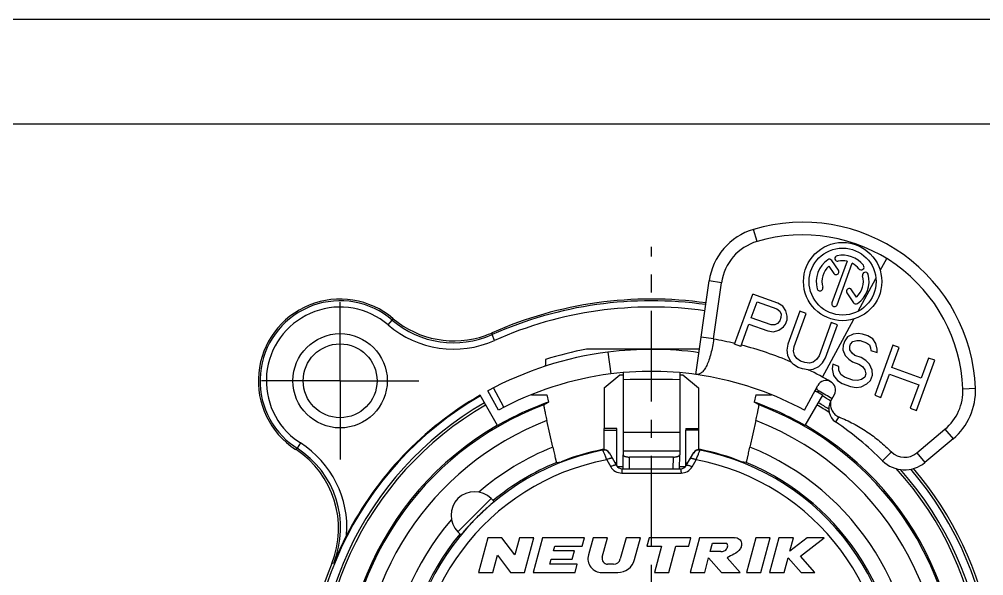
# Model space of a CAD drawing. Header units: millimetres. Extents: x 0 to 420, y -2 to 297.
# Drawn here: x 281.8 to 373.9, y 243.9 to 297 of the extents above; entities that cross this region are included whole.
import ezdxf

# ---------------------------------------------------------------- set-up
doc = ezdxf.new("R2010")
doc.units = ezdxf.units.MM
doc.header["$LTSCALE"] = 23.1
doc.linetypes.add('CENTER', pattern=[0.6, 0.375, -0.075, 0.075, -0.075])
doc.layers.get('0').update_dxf_attribs({"linetype": 'CONTINUOUS'})
for name, color, linetype in [('AUSFORMSCHRAEGEN', 7, 'CONTINUOUS'), ('BEZUGSACHSEN', 7, 'CONTINUOUS'), ('DEFAULT_1', 7, 'CENTER'), ('RUNDUNGEN', 7, 'CONTINUOUS')]:
    doc.layers.add(name, color=color, linetype=linetype)

msp = doc.modelspace()

# ---------------------------------------------------------------- linework, layer by layer
at = {"color": 7, "linetype": 'CONTINUOUS'}
for p, q in [((0, 297), (420, 297)), ((410, 287), (12.5, 287)), ((346.40805, 263.09279), (347.66182, 272.02405)), ((348.09686, 266.49102), (348.85016, 271.85723)), ((359.25936, 260.5217), (359.61951, 261.18501)), ((338.85415, 257.94941), (337.65415, 257.94941)), ((337.65415, 257.76818), (337.65415, 257.9494)), ((345.45415, 257.94941), (346.65415, 257.94941)), ((346.65415, 257.9494), (346.65415, 257.76818)), ((367.48053, 255.60777), (370.16818, 257.86297)), ((370.93952, 256.94372), (368.25188, 254.68851)), ((339.45876, 254.09029), (339.45415, 255.43307)), ((344.84954, 254.09029), (344.85415, 255.43307)), ((326.54535, 247.51593), (325.65415, 244.18992)), ((327.87575, 247.51593), (326.54535, 247.51593)), ((329.12361, 245.86477), (327.87575, 247.51593)), ((329.56604, 247.51593), (329.12361, 245.86477)), ((330.94337, 247.51593), (329.56604, 247.51593)), ((330.05217, 244.18992), (330.94337, 247.51593)), ((331.76978, 247.51593), (330.87857, 244.18992)), ((335.76099, 247.51593), (331.76978, 247.51593)), ((332.8084, 246.25186), (332.93322, 246.71768)), ((332.93322, 246.71768), (335.5471, 246.71768)), ((335.5471, 246.71768), (335.76099, 247.51593)), ((336.58739, 247.51593), (336.14493, 245.86466)), ((337.96472, 247.51593), (336.58739, 247.51593)), ((337.46691, 245.65806), (337.96472, 247.51593)), ((339.73343, 247.51593), (339.18822, 245.48119)), ((341.11076, 247.51593), (339.73343, 247.51593)), ((340.54983, 245.42251), (341.11076, 247.51593)), ((341.93716, 247.51593), (341.72327, 246.71768)), ((341.72327, 246.71768), (343.1202, 246.71768)), ((345.92837, 247.51593), (341.93716, 247.51593)), ((343.1202, 246.71768), (342.44289, 244.18992)), ((343.82022, 244.18992), (344.49753, 246.71768)), ((344.49753, 246.71768), (345.71449, 246.71768)), ((345.71449, 246.71768), (345.92837, 247.51593)), ((346.75478, 247.51593), (345.86357, 244.18992)), ((350.08078, 247.51593), (346.75478, 247.51593)), ((347.77563, 246.18552), (347.98952, 246.98377)), ((347.98952, 246.98377), (349.31992, 246.98377)), ((352.1266, 247.51593), (351.2354, 244.18992)), ((353.50393, 247.51593), (352.1266, 247.51593)), ((352.61273, 244.18992), (353.50393, 247.51593)), ((354.33033, 247.51593), (353.43913, 244.18992)), ((355.70767, 247.51593), (354.33033, 247.51593)), ((357.02383, 247.51593), (355.36334, 246.23086)), ((355.36334, 246.23086), (355.70767, 247.51593)), ((356.3853, 245.76005), (358.65415, 247.51593)), ((358.65415, 247.51593), (357.02383, 247.51593)), ((327.03148, 244.18992), (327.47391, 245.84108)), ((327.47391, 245.84108), (328.72177, 244.18992)), ((334.80401, 246.25186), (332.8084, 246.25186)), ((334.59012, 245.45361), (334.80401, 246.25186)), ((348.77343, 246.18552), (347.77563, 246.18552)), ((357.76294, 244.18992), (356.3853, 245.76005)), ((332.4697, 244.98779), (332.59452, 245.45361)), ((335.08357, 244.98779), (332.4697, 244.98779)), ((332.59452, 245.45361), (334.59012, 245.45361)), ((334.86979, 244.18992), (335.08357, 244.98779)), ((338.54569, 244.98816), (337.98094, 244.98816)), ((347.24091, 244.18992), (347.61968, 245.6035)), ((347.61968, 245.6035), (348.85698, 244.18992)), ((350.62504, 244.18992), (349.38774, 245.6035)), ((354.81647, 244.18992), (355.19524, 245.6035)), ((355.19524, 245.6035), (356.43552, 244.18992)), ((325.65415, 244.18992), (327.03148, 244.18992)), ((328.72177, 244.18992), (330.05217, 244.18992)), ((330.87857, 244.18992), (334.86979, 244.18992)), ((337.43, 244.18992), (338.94349, 244.18992)), ((342.44289, 244.18992), (343.82022, 244.18992)), ((345.86357, 244.18992), (347.24091, 244.18992)), ((348.85698, 244.18992), (350.62504, 244.18992)), ((351.2354, 244.18992), (352.61273, 244.18992)), ((353.43913, 244.18992), (354.81647, 244.18992)), ((356.43552, 244.18992), (357.76294, 244.18992))]:
    msp.add_line(p, q, dxfattribs=at)
at = {"color": 9, "linetype": 'CONTINUOUS'}
for p, q in [((352.23785, 275.79157), (351.89642, 276.94197)), ((363.98842, 273.00395), (364.61218, 274.15279)), ((348.85016, 271.85723), (347.66182, 272.02405)), ((348.09686, 266.49102), (346.90851, 266.65784)), ((338.00511, 265.22563), (338.27156, 263.1426)), ((371.87903, 261.73018), (373.07809, 261.77773)), ((360.05384, 259.03793), (359.73248, 258.56669)), ((337.65415, 257.76818), (338.85415, 257.76818)), ((346.65415, 257.76818), (345.45415, 257.76818)), ((370.16818, 257.86297), (370.93952, 256.94372)), ((340.06091, 254.08992), (340.05414, 255.21224)), ((344.24738, 254.08992), (344.25415, 255.21224)), ((365.05144, 255.71313), (364.20339, 254.86413)), ((367.48053, 255.60777), (368.25188, 254.68851)), ((338.88382, 254.31391), (339.45798, 254.31391)), ((344.85031, 254.31391), (345.42452, 254.31391)), ((326.88064, 251.2454), (323.69866, 248.06342))]:
    msp.add_line(p, q, dxfattribs=at)
at = {"color": 3, "linetype": 'CONTINUOUS'}
for p, q in [((339.90415, 265.41242), (339.90415, 265.51174)), ((344.40415, 265.41242), (344.40415, 265.51174)), ((339.45415, 263.26902), (339.45415, 255.76432)), ((344.85415, 263.27029), (344.85415, 255.76432)), ((337.65415, 261.83115), (339.15415, 263.04468)), ((339.15415, 263.04468), (339.45415, 263.04468)), ((344.85415, 263.04468), (345.15415, 263.04468)), ((345.15415, 263.04468), (346.65415, 261.83115)), ((337.65415, 261.83115), (337.65415, 257.94941)), ((346.65415, 261.83115), (346.65415, 257.9494)), ((338.85415, 257.76818), (338.85415, 257.9494)), ((345.45415, 257.9494), (345.45415, 257.76818))]:
    msp.add_line(p, q, dxfattribs=at)
at = {"color": 7, "linetype": 'CONTINUOUS'}
for centre, radius, start, end in [((356.59104, 261.12393), 16.5, 2.2709185, 106.5303129), ((353.60356, 271.18995), 6, 106.5303129, 172.0090617), ((356.59104, 261.12393), 15.3, 2.2709185, 106.5303129), ((353.60356, 271.18995), 4.8, 106.5303129, 172.0090617), ((352.94974, 265.80977), 4.90046, 172.0090643, 172.2553045), ((331.75253, 263.97266), 0.3, 340.8851408, 360), ((342.15415, 232.78992), 30.6, 61.5001824, 97.2894487), ((367.0828, 261.53998), 4.8, 310, 2.2709185), ((367.0828, 261.53998), 6, 310, 2.2709185), ((360.57759, 259.80596), 1.5, 151.5001824, 235.7081797), ((342.15415, 232.78992), 31.2, 45.0324135, 55.7081797), ((366.32351, 256.98665), 1.8, 225.0324135, 310), ((366.32351, 256.98665), 3, 225.0324135, 310), ((325.28965, 249.65441), 2.25, 45, 225), ((337.43, 245.52032), 1.3304, 165, 270), ((337.98094, 245.52032), 0.53216, 165, 270), ((338.54569, 245.65336), 0.6652, 270, 345), ((338.94349, 245.85292), 1.663, 270, 345)]:
    msp.add_arc(centre, radius, start, end, dxfattribs=at)
at = {"color": 9, "linetype": 'CONTINUOUS'}
for centre, radius, start, end in [((342.15415, 232.78992), 34.2, 76.5479735, 79.9981966), ((342.15415, 152.30009), 110.32498, 88.5976517, 91.4023483), ((342.15415, -2.67855), 260.23778, 89.4055384, 90.5944616), ((342.15415, -115.30987), 371.08401, 89.5831134, 90.4168866)]:
    msp.add_arc(centre, radius, start, end, dxfattribs=at)
at = {"color": 3, "linetype": 'CONTINUOUS'}
msp.add_arc((342.15415, 232.78992), 32.7, 82.0090617, 97.2894487, dxfattribs=at)
at = {"color": 7, "linetype": 'CONTINUOUS'}
for points, knots in [([(348.09397, 266.47016), (348.06155, 266.23171), (347.9858, 265.76613), (347.83797, 265.09838), (347.66041, 264.49453), (347.48422, 264.04689), (347.32723, 263.74273), (347.20924, 263.5538), (347.08634, 263.39542), (346.95868, 263.26848), (346.8263, 263.17363), (346.68931, 263.11163), (346.5485, 263.08312), (346.45426, 263.08631), (346.40805, 263.09279)], [0, 0, 0, 0, 0.17860344, 0.34991007, 0.50728488, 0.64537305, 0.70612855, 0.76111871, 0.81046927, 0.85460061, 0.89428742, 0.93070036, 0.96536783, 1, 1, 1, 1]), ([(359.25936, 260.5217), (359.23412, 260.37292), (359.23141, 260.06508), (359.37409, 259.62731), (359.65296, 259.26014), (359.91405, 259.09431), (360.05384, 259.03793)], [0, 0, 0, 0, 0.25015078, 0.50019574, 0.75014279, 1, 1, 1, 1]), ([(360.05384, 259.03793), (360.52042, 258.84907), (361.43493, 258.42321), (362.73379, 257.64804), (363.94832, 256.74659), (364.6953, 256.06887), (365.05144, 255.71313)], [0, 0, 0, 0, 0.24999636, 0.4999944, 0.7499955, 1, 1, 1, 1]), ([(350.08078, 247.51593), (350.16921, 247.52765), (350.41209, 247.4988), (350.74335, 247.24118), (350.78893, 246.79852), (350.59458, 246.29224), (350.05864, 245.93078), (349.57229, 245.71931), (349.38774, 245.6035)], [0, 0, 0, 0, 0.08720098, 0.232731, 0.38137432, 0.49642591, 0.76092962, 1, 1, 1, 1]), ([(348.77343, 246.18552), (348.82418, 246.19223), (348.99376, 246.21142), (349.23991, 246.27738), (349.39538, 246.53306), (349.47234, 246.77026), (349.38072, 246.95577), (349.32241, 246.98272), (349.31992, 246.98377)], [0, 0, 0, 0, 0.13253063, 0.40663502, 0.57739732, 0.83737812, 0.99316463, 1, 1, 1, 1])]:
    msp.add_open_spline(points, degree=3, knots=knots, dxfattribs=at)
at = {"layer": 'AUSFORMSCHRAEGEN', "color": 7, "linetype": 'CONTINUOUS'}
for p, q in [((346.74762, 265.51174), (335.97579, 265.51174)), ((332.05253, 264.52077), (332.05253, 263.97266)), ((330.724, 261.16174), (332.19235, 261.16174)), ((332.19235, 261.16174), (332.34748, 260.462)), ((352.11595, 261.16174), (351.96082, 260.462)), ((352.11595, 261.16174), (353.61711, 261.16174)), ((326.88064, 251.2454), (327.16096, 250.96508)), ((323.69866, 248.06342), (323.97898, 247.7831))]:
    msp.add_line(p, q, dxfattribs=at)
for radius, start, end in [(33.3, 100.6923999, 107.6590422), (29.35839, 109.5137476, 120), (29.35839, 60, 70.4862524)]:
    msp.add_arc((342.15415, 232.78992), radius, start, end, dxfattribs=at)
msp.add_open_spline([(327.16096, 250.96508), (327.16112, 250.96492), (327.15993, 250.96408), (327.15902, 250.96281), (327.15619, 250.96042), (327.15278, 250.9573), (327.14813, 250.95325), (327.13998, 250.94615), (327.12717, 250.93512), (327.10874, 250.91936), (327.08625, 250.9002), (327.05978, 250.87768), (327.01677, 250.84108), (326.95377, 250.78734), (326.86767, 250.71344), (326.76831, 250.62746), (326.65684, 250.53001), (326.53455, 250.42179), (326.35326, 250.25917), (326.11031, 250.03629), (325.80777, 249.74942), (325.49847, 249.44559), (325.19464, 249.13629), (324.90777, 248.83376), (324.68489, 248.5908), (324.52228, 248.40951), (324.41406, 248.28722), (324.3166, 248.17576), (324.23062, 248.07639), (324.15673, 247.9903), (324.10298, 247.92729), (324.06638, 247.88428), (324.04386, 247.85781), (324.0247, 247.83532), (324.00894, 247.8169), (323.99792, 247.80408), (323.99081, 247.79593), (323.98677, 247.79128), (323.98364, 247.78788), (323.98125, 247.78505), (323.97998, 247.78414), (323.97914, 247.78294), (323.97898, 247.7831)], degree=3, knots=[0, 0, 0, 0, 0.00015401, 0.00060756, 0.00136276, 0.00241896, 0.0037752, 0.00543046, 0.00963368, 0.01501993, 0.0215804, 0.02930155, 0.03815916, 0.05918085, 0.08443985, 0.11370224, 0.14666647, 0.1830215, 0.22242712, 0.30881212, 0.40253054, 0.5, 0.59746946, 0.69118788, 0.77757288, 0.8169785, 0.85333353, 0.88629776, 0.91556015, 0.94081915, 0.96184084, 0.97069845, 0.9784196, 0.98498007, 0.99036632, 0.99456954, 0.9962248, 0.99758104, 0.99863724, 0.99939244, 0.99984599, 1, 1, 1, 1], dxfattribs=at)
at = {"layer": 'BEZUGSACHSEN', "color": 7, "linetype": 'CONTINUOUS'}
for p, q in [((359.08126, 273.43629), (359.54903, 272.74279)), ((359.99671, 273.04476), (359.36762, 273.97743)), ((360.81912, 273.89667), (359.3787, 269.93915)), ((359.88613, 269.75446), (361.32655, 273.71198)), ((350.08383, 265.97938), (351.82813, 270.77181)), ((354.22435, 269.89966), (351.82813, 270.77181)), ((360.80721, 270.87746), (361.4363, 269.94479)), ((361.72266, 270.48593), (361.25489, 271.17942)), ((351.68493, 268.51444), (352.24162, 270.04394)), ((352.24162, 270.04394), (354.13863, 269.35348)), ((354.68645, 269.61599), (354.22435, 269.89966)), ((354.97448, 269.16473), (354.68645, 269.61599)), ((354.13863, 269.35348), (354.40104, 269.1425)), ((354.40104, 269.1425), (354.5265, 268.86589)), ((354.5265, 268.86589), (354.515, 268.52365)), ((355.12555, 268.64785), (354.97448, 269.16473)), ((356.32104, 269.13652), (355.17054, 265.97556)), ((355.76959, 265.75752), (356.92009, 268.91849)), ((356.92009, 268.91849), (356.32104, 269.13652)), ((350.68288, 265.76134), (351.46225, 267.90264)), ((351.46225, 267.90264), (353.25941, 267.24852)), ((353.58193, 267.82398), (351.68493, 268.51444)), ((353.91857, 267.81693), (353.58193, 267.82398)), ((354.19248, 267.94819), (353.91857, 267.81693)), ((354.40366, 268.21775), (354.19248, 267.94819)), ((354.515, 268.52365), (354.40366, 268.21775)), ((354.75442, 267.62818), (354.9656, 267.89774)), ((354.9656, 267.89774), (355.11406, 268.30561)), ((355.11406, 268.30561), (355.12555, 268.64785)), ((359.31631, 268.04634), (358.16581, 264.88537)), ((358.76486, 264.66733), (359.91536, 267.8283)), ((359.91536, 267.8283), (359.31631, 268.04634)), ((353.25941, 267.24852), (353.79574, 267.16879)), ((353.79574, 267.16879), (354.30645, 267.32933)), ((354.30645, 267.32933), (354.75442, 267.62818)), ((361.4015, 266.94096), (360.85368, 266.67846)), ((361.87509, 266.99954), (361.4015, 266.94096)), ((362.31158, 266.95615), (361.87509, 266.99954)), ((362.81079, 266.77445), (362.31158, 266.95615)), ((350.68288, 265.76134), (350.08383, 265.97938)), ((355.17054, 265.97556), (355.08482, 265.42939)), ((360.60538, 266.30693), (360.45693, 265.89906)), ((360.85368, 266.67846), (360.60538, 266.30693)), ((361.0931, 265.78299), (361.16733, 265.98692)), ((361.16733, 265.98692), (361.37851, 266.25648)), ((361.37851, 266.25648), (361.75226, 266.3514)), ((361.75226, 266.3514), (362.0889, 266.34435)), ((362.0889, 266.34435), (362.68795, 266.12631)), ((362.68795, 266.12631), (362.95037, 265.91532)), ((363.27289, 266.49078), (362.81079, 266.77445)), ((363.56092, 266.03952), (363.27289, 266.49078)), ((363.71199, 265.52264), (363.56092, 266.03952)), ((355.08482, 265.42939), (355.13605, 264.94884)), ((355.72098, 265.31331), (355.76959, 265.75752)), ((355.80933, 264.93474), (355.72098, 265.31331)), ((360.45693, 265.89906), (360.40832, 265.45486)), ((360.40832, 265.45486), (360.65924, 264.90163)), ((361.0816, 265.44075), (361.0931, 265.78299)), ((361.30691, 265.1278), (361.0816, 265.44075)), ((361.56932, 264.91681), (361.30691, 265.1278)), ((362.95037, 265.91532), (363.07583, 265.63871)), ((363.07583, 265.63871), (363.10144, 265.39844)), ((363.10144, 265.39844), (363.7005, 265.1804)), ((365.207, 265.9023), (363.4627, 261.10986)), ((363.7005, 265.1804), (363.71199, 265.52264)), ((365.10092, 263.74689), (365.80606, 265.68426)), ((365.80606, 265.68426), (365.207, 265.9023)), ((355.13605, 264.94884), (355.38697, 264.39561)), ((355.38697, 264.39561), (355.71211, 264.04632)), ((356.03463, 264.62178), (355.80933, 264.93474)), ((356.39689, 264.37446), (356.03463, 264.62178)), ((356.79626, 264.2291), (356.39689, 264.37446)), ((357.23274, 264.18571), (356.79626, 264.2291)), ((357.60649, 264.28062), (357.23274, 264.18571)), ((357.91751, 264.51384), (357.60649, 264.28062)), ((358.16581, 264.88537), (357.91751, 264.51384)), ((358.13132, 263.85865), (358.47946, 264.19384)), ((358.47946, 264.19384), (358.76486, 264.66733)), ((360.65924, 264.90163), (360.98439, 264.55234)), ((360.98439, 264.55234), (361.34664, 264.30501)), ((361.34664, 264.30501), (361.9457, 264.08698)), ((362.16837, 264.69878), (361.56932, 264.91681)), ((362.63047, 264.41511), (362.16837, 264.69878)), ((362.95562, 264.06582), (362.63047, 264.41511)), ((367.4564, 259.65628), (369.2007, 264.44871)), ((368.60164, 264.66675), (367.8965, 262.72938)), ((369.2007, 264.44871), (368.60164, 264.66675)), ((356.17421, 263.76266), (355.71211, 264.04632)), ((356.57358, 263.6173), (356.17421, 263.76266)), ((357.1099, 263.53757), (356.57358, 263.6173)), ((357.1099, 263.53757), (357.5835, 263.59614)), ((357.5835, 263.59614), (358.13132, 263.85865)), ((359.45226, 264.07071), (359.40365, 263.62651)), ((359.40365, 263.62651), (359.51762, 263.00766)), ((360.05132, 263.85268), (359.45226, 264.07071)), ((360.03982, 263.51044), (360.05132, 263.85268)), ((360.22801, 263.09552), (360.03982, 263.51044)), ((361.9457, 264.08698), (362.30795, 263.83965)), ((362.30795, 263.83965), (362.53325, 263.5267)), ((362.53325, 263.5267), (362.6216, 263.14812)), ((363.20653, 263.51259), (362.95562, 264.06582)), ((363.25777, 263.03205), (363.20653, 263.51259)), ((367.8965, 262.72938), (365.10092, 263.74689)), ((359.51762, 263.00766), (359.90549, 262.52006)), ((359.90549, 262.52006), (360.36759, 262.23639)), ((360.59027, 262.84819), (360.22801, 263.09552)), ((361.389, 262.55748), (360.59027, 262.84819)), ((361.82549, 262.51408), (361.389, 262.55748)), ((362.19924, 262.609), (361.82549, 262.51408)), ((362.51026, 262.84222), (362.19924, 262.609)), ((362.6216, 263.14812), (362.51026, 262.84222)), ((362.72407, 262.18703), (363.0722, 262.52221)), ((363.0722, 262.52221), (363.25777, 263.03205)), ((364.06176, 260.89183), (364.87824, 263.13509)), ((364.87824, 263.13509), (367.67382, 262.11758)), ((360.36759, 262.23639), (361.16633, 261.94568)), ((361.16633, 261.94568), (361.70265, 261.86594)), ((361.70265, 261.86594), (362.17625, 261.92452)), ((362.17625, 261.92452), (362.72407, 262.18703)), ((367.67382, 262.11758), (366.85734, 259.87432)), ((363.4627, 261.10986), (364.06176, 260.89183)), ((366.85734, 259.87432), (367.4564, 259.65628))]:
    msp.add_line(p, q, dxfattribs=at)
at = {"layer": 'BEZUGSACHSEN', "color": 9, "linetype": 'CONTINUOUS'}
msp.add_line((361.88595, 269.13166), (363.58318, 272.25758), dxfattribs=at)
at = {"layer": 'BEZUGSACHSEN', "color": 7, "linetype": 'CENTER'}
for q in [(312.45415, 269.98992), (304.95415, 262.48992), (312.45415, 254.98992), (319.95415, 262.48992)]:
    msp.add_line((312.45415, 262.48992), q, dxfattribs=at)
at = {"layer": 'BEZUGSACHSEN', "color": 7, "linetype": 'CONTINUOUS'}
for centre, radius in [((360.40196, 271.96111), 3.735), ((360.40196, 271.96111), 3.195), ((312.45415, 262.48992), 4.5), ((312.45415, 262.48992), 3.525)]:
    msp.add_circle(centre, radius, dxfattribs=at)
for centre, radius, start, end in [((359.93416, 274.16194), 0.27, 102, 282), ((360.40196, 271.96111), 2.52, 38, 102), ((360.40196, 271.96111), 2.52, 124, 196), ((360.40196, 271.96111), 1.98, 131.8374798, 196), ((359.14378, 273.82644), 0.27, 34, 124), ((360.40196, 271.96111), 1.98, 77.8374798, 102), ((360.40196, 271.96111), 1.98, 38, 62.1625202), ((362.17499, 273.34635), 0.27, 218, 38), ((359.77287, 272.89378), 0.27, 214, 34), ((360.40196, 271.96111), 1.98, 311.8374798, 16), ((360.40196, 271.96111), 2.52, 304, 16), ((362.5648, 272.58129), 0.27, 16, 196), ((358.23912, 271.34093), 0.27, 196, 16), ((361.03105, 271.02844), 0.27, 34, 214), ((359.63242, 269.8468), 0.27, 160, 340), ((361.66014, 270.09577), 0.27, 214, 304), ((358.45739, 262.01687), 0.60006, 201.8442405, 240.8437401), ((342.15415, 232.78992), 32.8665, 58.332199, 60.8465962), ((342.15415, 232.78992), 32.8665, 340.211573, 40.4639001)]:
    msp.add_arc(centre, radius, start, end, dxfattribs=at)
at = {"layer": 'BEZUGSACHSEN', "color": 9, "linetype": 'CONTINUOUS'}
for centre, radius, start, end in [((342.15415, 232.78992), 34.2, 67.0431537, 75.4740398), ((391.50423, 169.57902), 97.77347, 109.9368326, 110.0618291)]:
    msp.add_arc(centre, radius, start, end, dxfattribs=at)
at = {"layer": 'DEFAULT_1', "color": 7, "linetype": 'CENTER'}
msp.add_line((342.15415, 232.78992), (342.15415, 275.26309), dxfattribs=at)
at = {"layer": 'RUNDUNGEN', "color": 9, "linetype": 'CONTINUOUS'}
for p, q in [((317.03871, 267.83115), (317.42949, 268.28642)), ((358.47288, 262.84551), (361.48071, 268.38528)), ((326.95457, 266.89519), (326.96392, 267.07559)), ((327.1988, 266.34717), (326.95457, 266.89519)), ((340.51708, 265.44677), (340.51662, 265.51174)), ((343.79123, 265.44837), (343.79167, 265.51174)), ((328.08327, 259.96289), (327.08106, 261.80874)), ((308.0788, 256.97629), (308.66858, 256.55557)), ((308.66858, 256.55557), (308.34591, 256.04974)), ((337.47341, 255.92321), (337.50246, 255.8738)), ((346.80583, 255.8738), (346.83488, 255.92321)), ((337.89044, 254.9564), (338.27525, 254.2899)), ((346.03305, 254.2899), (346.41785, 254.9564)), ((338.85415, 254.65631), (338.67714, 254.65631)), ((345.45415, 254.65631), (345.63115, 254.65631)), ((339.32423, 253.68427), (344.98406, 253.68427)), ((311.84589, 245.08039), (311.6574, 245.0437))]:
    msp.add_line(p, q, dxfattribs=at)
at = {"layer": 'RUNDUNGEN', "color": 7, "linetype": 'CONTINUOUS'}
for p, q in [((339.91117, 265.41043), (339.91074, 265.51174)), ((344.39713, 265.41223), (344.39755, 265.51174)), ((327.55317, 259.68177), (326.55115, 261.52729)), ((356.75512, 259.68177), (358.03764, 262.04389)), ((327.47495, 258.21503), (325.80402, 261.10917)), ((331.88111, 260.18212), (332.34748, 260.462)), ((352.42718, 260.18212), (351.96082, 260.462)), ((356.83334, 258.21503), (358.50427, 261.10917)), ((332.74561, 256.16204), (332.18456, 258.69281)), ((352.12374, 258.69281), (351.56268, 256.16204)), ((337.65415, 255.93149), (337.65415, 257.76818)), ((346.65415, 257.76818), (346.65415, 255.93161)), ((307.70837, 256.50401), (308.34591, 256.04974)), ((338.11202, 255.63512), (338.83094, 254.38992)), ((345.47735, 254.38992), (346.19627, 255.63512)), ((333.09948, 254.6864), (333.55572, 254.77003)), ((339.35056, 254.08992), (344.95774, 254.08992)), ((351.20881, 254.6864), (350.75258, 254.77003))]:
    msp.add_line(p, q, dxfattribs=at)
at = {"layer": 'RUNDUNGEN', "color": 3, "linetype": 'CONTINUOUS'}
for p, q in [((338.85415, 254.35538), (338.85415, 257.76818)), ((345.45415, 254.35542), (345.45415, 257.76818)), ((339.45415, 255.76432), (339.45415, 255.43307)), ((344.25415, 255.21224), (340.05414, 255.21224)), ((344.85415, 255.76432), (344.85415, 255.43307))]:
    msp.add_line(p, q, dxfattribs=at)
at = {"layer": 'RUNDUNGEN', "color": 7, "linetype": 'CONTINUOUS'}
for centre, radius, start, end in [((312.45415, 262.48992), 7.8, 49.7071042, 237.0091065), ((312.45415, 262.48992), 7.63894, 49.3593664, 231.5917663), ((342.15415, 232.78992), 37.33894, 82.0084495, 114.0209317), ((342.15415, 232.78992), 37.5, 82.0090073, 113.8956883), ((323.3044, 275.28732), 8.97801, 229.7071197, 229.9748761), ((323.31836, 275.30368), 8.99951, 229.9738425, 289.4431003), ((323.31786, 275.30692), 9.00271, 289.439217, 293.4171839), ((323.33409, 275.26845), 8.96095, 293.4197394, 293.8956328), ((342.15415, 232.78992), 30.6, 97.2894487, 118.4998176), ((358.82857, 261.61445), 0.9, 331.5001824, 151.5001824), ((358.21708, 262.21859), 0.82682, 236.3311116, 241.3532612), ((342.15415, 232.78992), 32.70025, 60, 61.3736521), ((342.15415, 232.78992), 32.62794, 120, 40.6769565), ((342.15415, 232.78992), 32.70025, 120, 152.7637691), ((342.15415, 232.78992), 32.62794, 58.3327885, 60), ((342.15415, 232.78992), 29.25522, 110.5578092, 325.2973921), ((342.15415, 232.78992), 29.25522, 345.3123575, 69.4421908), ((342.15415, 232.78992), 29.38776, 120, 60), ((303.33351, 248.44049), 8.95029, 56.6722516, 57.0090776), ((303.30677, 248.39913), 8.99955, 338.108891, 56.6746796), ((342.15415, 232.78992), 23.54791, 101.3932277, 78.6067723), ((342.15415, 232.78992), 23.60209, 101.4386582, 111.3650021), ((337.59246, 255.33518), 0.59992, 29.9976807, 101.4132241), ((346.71555, 255.33568), 0.59935, 78.5614, 149.9737318), ((342.15415, 232.78992), 23.60209, 68.6349979, 78.5613418), ((342.15415, 232.78992), 23.69478, 140.4905164, 67.5338539), ((342.15415, 232.78992), 23.69478, 112.4661461, 129.5511197), ((339.35056, 254.68992), 0.6, 210, 270), ((344.95774, 254.68992), 0.6, 270, 330), ((343.10861, 232.28634), 33.77937, 152.7452374, 157.7435139), ((342.15415, 232.78992), 32.8665, 158.1094357, 209.5963779)]:
    msp.add_arc(centre, radius, start, end, dxfattribs=at)
at = {"layer": 'RUNDUNGEN', "color": 9, "linetype": 'CONTINUOUS'}
for centre, radius, start, end in [((312.45415, 262.48992), 7.03896, 49.3593664, 231.5662014), ((342.15415, 232.78992), 36.73897, 82.0102671, 114.0209317), ((323.29108, 275.11548), 9.59966, 229.3594654, 294.0208328), ((294.38601, 278.75729), 25.31089, 335.5631345, 335.9428265), ((323.29107, 275.11542), 8.99963, 229.3592686, 294.0210295), ((342.15415, 232.78992), 34.2, 59.9514592, 64.0409117), ((358.26237, 261.95312), 0.61088, 218.130886, 227.2217503), ((342.15415, 232.78992), 31.86907, 120, 41.7996235), ((342.15415, 232.78992), 31.6231, 120, 42.3878826), ((342.15415, 232.78992), 31.6231, 57.5286649, 60), ((342.15415, 232.78992), 31.86907, 57.894057, 60), ((342.15415, 232.78992), 27.75523, 111.0508798, 326.7576259), ((342.15415, 232.78992), 27.75523, 346.2739892, 68.9491202), ((295.39446, 273.51893), 21.74655, 306.09856, 306.5528155), ((303.50607, 248.46246), 8.9995, 337.9258245, 57.4667216), ((303.50596, 248.46242), 9.59956, 355.7770045, 57.4662293), ((342.15415, 232.78992), 25.19477, 139.2173119, 68.0725732), ((342.15415, 232.78992), 25.19477, 111.9274268, 130.7826881), ((337.621, 255.28545), 0.60006, 30.0154365, 101.3919933), ((346.68737, 255.2855), 0.6001, 78.6144973, 149.9917891), ((342.15415, 232.78992), 22.57282, 100.8878159, 79.1121841), ((339.32424, 254.89553), 1.21126, 209.9999106, 269.9998026), ((344.98407, 254.89553), 1.21125, 269.9994547, 329.9999204)]:
    msp.add_arc(centre, radius, start, end, dxfattribs=at)
at = {"layer": 'RUNDUNGEN', "color": 3, "linetype": 'CONTINUOUS'}
msp.add_arc((342.15415, 232.78992), 32.7, 97.2894487, 118.4998176, dxfattribs=at)
at = {"layer": 'RUNDUNGEN', "color": 9, "linetype": 'CONTINUOUS'}
for points, knots in [([(357.96461, 261.41989), (357.96362, 261.41953), (357.95993, 261.42196), (357.95273, 261.42443), (357.94093, 261.43067), (357.92495, 261.43855), (357.90467, 261.44906), (357.86942, 261.46736), (357.84098, 261.48231), (357.82069, 261.49299)], [0, 0, 0, 0, 0.01960224, 0.06978402, 0.15057446, 0.26182978, 0.40326131, 0.57406293, 1, 1, 1, 1]), ([(337.50246, 255.8738), (337.50505, 255.86816), (337.51414, 255.84589), (337.53529, 255.79716), (337.56895, 255.71761), (337.63734, 255.55697), (337.74601, 255.3001), (337.83887, 255.0794), (337.89044, 254.9564)], [0, 0, 0, 0, 0.01868845, 0.07243447, 0.15998541, 0.27886318, 0.5982739, 1, 1, 1, 1]), ([(346.41785, 254.9564), (346.46943, 255.0794), (346.56229, 255.3001), (346.67095, 255.55697), (346.73934, 255.71761), (346.77301, 255.79716), (346.79415, 255.84589), (346.80325, 255.86816), (346.80583, 255.8738)], [0, 0, 0, 0, 0.40172618, 0.72113636, 0.84001419, 0.92756539, 0.98131155, 1, 1, 1, 1]), ([(338.44972, 255.05022), (338.44349, 255.061), (338.42197, 255.08061), (338.37639, 255.09495), (338.31785, 255.09814), (338.24728, 255.09003), (338.16641, 255.07124), (338.04409, 255.03082), (337.95193, 254.98882), (337.89044, 254.9564)], [0, 0, 0, 0, 0.0624301, 0.13887132, 0.23571779, 0.35456024, 0.49399495, 0.65141186, 1, 1, 1, 1]), ([(345.85858, 255.05022), (345.8648, 255.061), (345.88632, 255.08061), (345.93191, 255.09495), (345.99044, 255.09814), (346.06102, 255.09003), (346.14189, 255.07124), (346.2642, 255.03082), (346.35636, 254.98882), (346.41785, 254.9564)], [0, 0, 0, 0, 0.06243045, 0.13887181, 0.23571828, 0.35456063, 0.49399523, 0.65141209, 1, 1, 1, 1]), ([(338.83094, 254.38992), (338.82493, 254.40034), (338.80366, 254.41921), (338.75873, 254.43231), (338.70085, 254.43447), (338.63085, 254.42547), (338.55045, 254.40593), (338.42859, 254.36468), (338.33667, 254.32239), (338.27525, 254.2899)], [0, 0, 0, 0, 0.0607248, 0.1360343, 0.23238947, 0.35127095, 0.49115176, 0.64932604, 1, 1, 1, 1]), ([(339.35056, 254.08992), (339.34962, 254.08992), (339.34756, 254.08707), (339.34594, 254.08172), (339.34379, 254.07254), (339.34085, 254.05381), (339.33745, 254.02186), (339.33396, 253.97424), (339.33076, 253.91489), (339.32801, 253.84529), (339.32577, 253.76725), (339.32468, 253.71262), (339.32423, 253.68427)], [0, 0, 0, 0, 0.00690021, 0.02120432, 0.04380342, 0.07475526, 0.16134746, 0.27936892, 0.42603066, 0.59827839, 0.79148272, 1, 1, 1, 1]), ([(344.95774, 254.08992), (344.95867, 254.08992), (344.96074, 254.08707), (344.96236, 254.08172), (344.96451, 254.07254), (344.96744, 254.05381), (344.97084, 254.02186), (344.97434, 253.97424), (344.97753, 253.91489), (344.98028, 253.84529), (344.98252, 253.76725), (344.98361, 253.71262), (344.98406, 253.68427)], [0, 0, 0, 0, 0.00689978, 0.0212037, 0.0438027, 0.07475448, 0.16134665, 0.27936813, 0.42602997, 0.59827795, 0.79148252, 1, 1, 1, 1]), ([(345.47735, 254.38992), (345.48337, 254.40034), (345.50463, 254.41921), (345.54957, 254.43231), (345.60744, 254.43447), (345.67745, 254.42547), (345.75784, 254.40593), (345.8797, 254.36468), (345.97163, 254.32239), (346.03305, 254.2899)], [0, 0, 0, 0, 0.06072502, 0.13603462, 0.23238979, 0.35127121, 0.49115195, 0.64932618, 1, 1, 1, 1])]:
    msp.add_open_spline(points, degree=3, knots=knots, dxfattribs=at)
msp.add_open_spline([(357.84748, 261.50474), (357.88286, 261.47199), (357.92241, 261.4432), (357.96461, 261.41989)], degree=3, dxfattribs=at)
at = {"layer": 'RUNDUNGEN', "color": 7, "linetype": 'CONTINUOUS'}
for points, knots in [([(331.88111, 260.18212), (331.88036, 260.18166), (331.88034, 260.17811), (331.88028, 260.1725), (331.88133, 260.16257), (331.88293, 260.14951), (331.88539, 260.13278), (331.89004, 260.10367), (331.89786, 260.0589), (331.90958, 259.99555), (331.92418, 259.9198), (331.94148, 259.83241), (331.96132, 259.73426), (331.98352, 259.62632), (332.01697, 259.4659), (332.06296, 259.24934), (332.12205, 258.97621), (332.16336, 258.78841), (332.18456, 258.69281)], [0, 0, 0, 0, 0.001726, 0.00573577, 0.01210902, 0.02084658, 0.03193738, 0.04536434, 0.07906392, 0.12156836, 0.17247459, 0.23125739, 0.29732131, 0.37003848, 0.44867226, 0.62062474, 0.80681178, 1, 1, 1, 1]), ([(352.12374, 258.69281), (352.14493, 258.78841), (352.18624, 258.97621), (352.24533, 259.24934), (352.29132, 259.4659), (352.32477, 259.62632), (352.34697, 259.73426), (352.36682, 259.83241), (352.38412, 259.9198), (352.39871, 259.99555), (352.41043, 260.0589), (352.41826, 260.10367), (352.4229, 260.13278), (352.42536, 260.14951), (352.42697, 260.16257), (352.42801, 260.1725), (352.42795, 260.17811), (352.42793, 260.18166), (352.42718, 260.18212)], [0, 0, 0, 0, 0.19318822, 0.37937526, 0.55132774, 0.62996152, 0.70267869, 0.76874261, 0.82752541, 0.87843164, 0.92093608, 0.95463566, 0.96806262, 0.97915342, 0.98789098, 0.99426423, 0.998274, 1, 1, 1, 1]), ([(332.74561, 256.16204), (332.76681, 256.06643), (332.80875, 255.87872), (332.87064, 255.60611), (332.9205, 255.3903), (332.958, 255.23067), (332.98351, 255.12341), (333.007, 255.02607), (333.02824, 254.93963), (333.04699, 254.86497), (333.06308, 254.80287), (333.07485, 254.75929), (333.08287, 254.73125), (333.08767, 254.71531), (333.09161, 254.70316), (333.0949, 254.69394), (333.09702, 254.68941), (333.09873, 254.68625), (333.09948, 254.6864)], [0, 0, 0, 0, 0.19350725, 0.38004927, 0.55237543, 0.63118455, 0.70405134, 0.77022358, 0.82905613, 0.87993666, 0.92232566, 0.9558129, 0.96909551, 0.9800161, 0.98855932, 0.99471653, 0.99849311, 1, 1, 1, 1]), ([(351.20881, 254.6864), (351.20956, 254.68625), (351.21127, 254.68941), (351.21339, 254.69394), (351.21668, 254.70316), (351.22062, 254.71531), (351.22542, 254.73125), (351.23344, 254.75929), (351.24522, 254.80287), (351.2613, 254.86497), (351.28005, 254.93963), (351.30129, 255.02607), (351.32478, 255.12341), (351.35029, 255.23067), (351.38779, 255.3903), (351.43765, 255.60611), (351.49954, 255.87872), (351.54148, 256.06643), (351.56268, 256.16204)], [0, 0, 0, 0, 0.00150689, 0.00528347, 0.01144068, 0.0199839, 0.03090449, 0.0441871, 0.07767434, 0.12006334, 0.17094387, 0.22977642, 0.29594866, 0.36881545, 0.44762457, 0.61995073, 0.80649275, 1, 1, 1, 1])]:
    msp.add_open_spline(points, degree=3, knots=knots, dxfattribs=at)
at = {"layer": 'RUNDUNGEN', "color": 3, "linetype": 'CONTINUOUS'}
for points, knots in [([(339.45415, 255.43307), (339.45415, 255.41822), (339.46407, 255.38532), (339.50164, 255.34357), (339.55853, 255.30629), (339.63344, 255.27387), (339.7239, 255.24716), (339.82682, 255.22727), (339.9383, 255.21502), (340.01513, 255.21224), (340.05414, 255.21224)], [0, 0, 0, 0, 0.06565656, 0.14477425, 0.24395746, 0.36451176, 0.50449396, 0.66032942, 0.82747776, 1, 1, 1, 1]), ([(344.25415, 255.21224), (344.29316, 255.21224), (344.37, 255.21502), (344.48147, 255.22727), (344.58439, 255.24716), (344.67485, 255.27387), (344.74976, 255.30629), (344.80665, 255.34357), (344.84423, 255.38532), (344.85415, 255.41822), (344.85415, 255.43307)], [0, 0, 0, 0, 0.1725218, 0.33966686, 0.49549835, 0.63548044, 0.75603663, 0.85522321, 0.934343, 1, 1, 1, 1])]:
    msp.add_open_spline(points, degree=3, knots=knots, dxfattribs=at)

doc.saveas('drawing.dxf')
